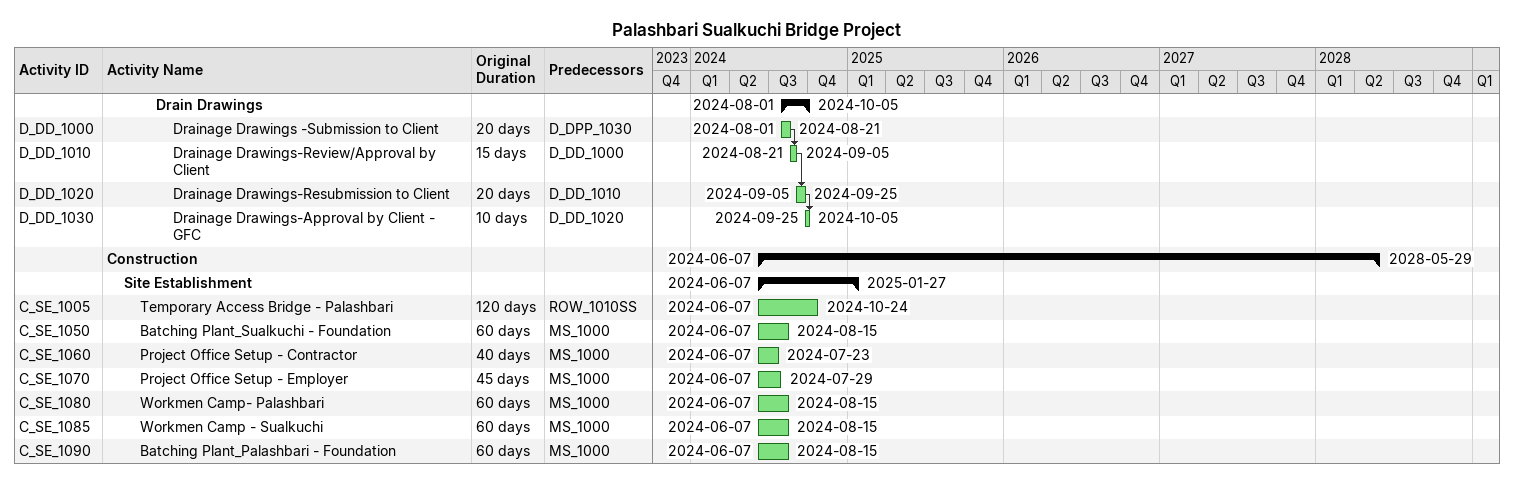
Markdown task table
Palashbari Sualkuchi Bridge Project

| ID | Level | Task | Original duration | Start | Finish | Predecessors |
|---|---|---|---|---|---|---|
|  | 4 | **Drain Drawings** |  | 2024-08-01 | 2024-10-05 |  |
| D_DD_1000 | 5 | Drainage Drawings -Submission to Client | 20d | 2024-08-01 | 2024-08-21 | D_DPP_1030 |
| D_DD_1010 | 5 | Drainage Drawings-Review/Approval by Client | 15d | 2024-08-21 | 2024-09-05 | D_DD_1000 |
| D_DD_1020 | 5 | Drainage Drawings-Resubmission to Client | 20d | 2024-09-05 | 2024-09-25 | D_DD_1010 |
| D_DD_1030 | 5 | Drainage Drawings-Approval by Client - GFC | 10d | 2024-09-25 | 2024-10-05 | D_DD_1020 |
|  | 1 | **Construction** |  | 2024-06-07 | 2028-05-29 |  |
|  | 2 | **Site Establishment** |  | 2024-06-07 | 2025-01-27 |  |
| C_SE_1005 | 3 | Temporary Access Bridge - Palashbari | 120d | 2024-06-07 | 2024-10-24 | ROW_1010SS |
| C_SE_1050 | 3 | Batching Plant_Sualkuchi - Foundation | 60d | 2024-06-07 | 2024-08-15 | MS_1000 |
| C_SE_1060 | 3 | Project Office Setup - Contractor | 40d | 2024-06-07 | 2024-07-23 | MS_1000 |
| C_SE_1070 | 3 | Project Office Setup - Employer | 45d | 2024-06-07 | 2024-07-29 | MS_1000 |
| C_SE_1080 | 3 | Workmen Camp- Palashbari | 60d | 2024-06-07 | 2024-08-15 | MS_1000 |
| C_SE_1085 | 3 | Workmen Camp - Sualkuchi | 60d | 2024-06-07 | 2024-08-15 | MS_1000 |
| C_SE_1090 | 3 | Batching Plant_Palashbari - Foundation | 60d | 2024-06-07 | 2024-08-15 | MS_1000 |
